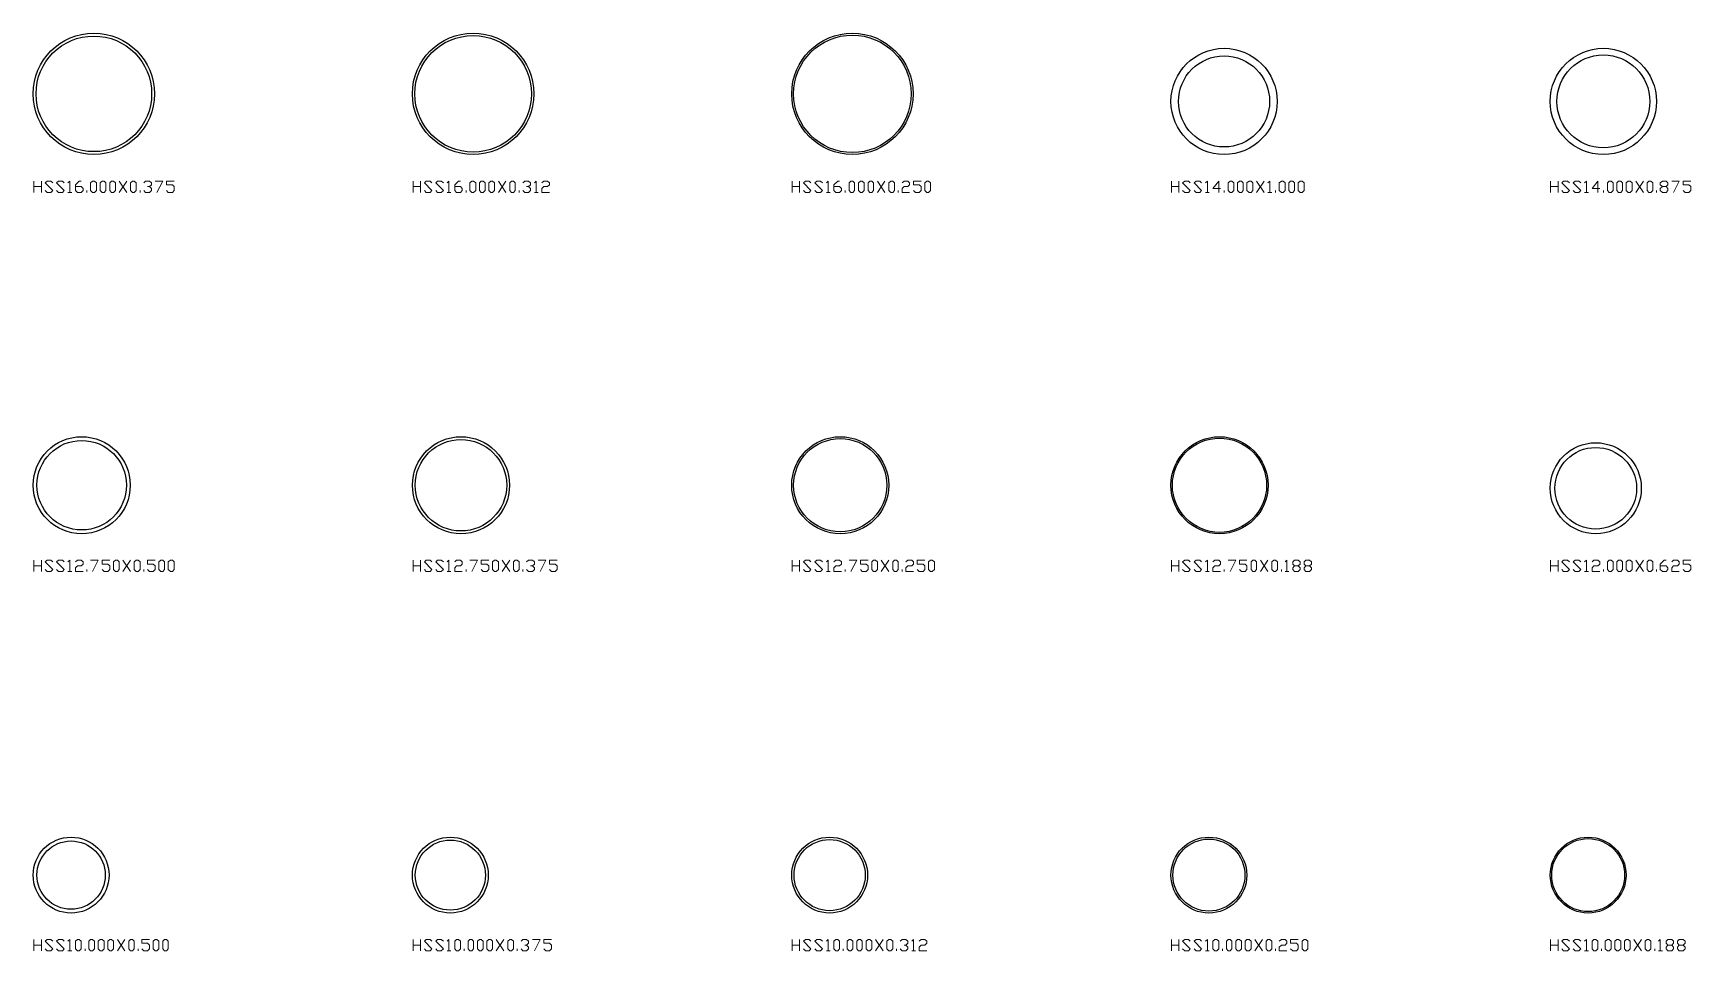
# Model space of a CAD drawing. Header units: inches. Extents: x 0 to 972, y -455 to 28.
# Drawn here: x 250 to 468.5, y -205 to -84 of the extents above; entities that cross this region are included whole.
import ezdxf

# ---------------------------------------------------------------- set-up
doc = ezdxf.new("R2010")
doc.units = ezdxf.units.IN
doc.header["$MEASUREMENT"] = 0
doc.layers.add('AISC_STEEL', color=7, linetype='Continuous')

msp = doc.modelspace()

# ---------------------------------------------------------------- linework, layer by layer
at = {"color": 3, "lineweight": 0}
for p, q in [((250.09, -104.99), (250.09, -103.5)), ((250.09, -104.23), (251.09, -104.23)), ((251.09, -103.5), (251.09, -104.99)), ((257.08, -104.99), (257.08, -104.73)), ((261.33, -104.99), (262.33, -103.5)), ((261.33, -103.5), (262.33, -104.99)), ((264.1, -104.99), (264.1, -104.73)), ((300.09, -104.99), (300.09, -103.5)), ((300.09, -104.23), (301.08, -104.23)), ((301.08, -103.5), (301.08, -104.99)), ((307.07, -104.99), (307.07, -104.73)), ((311.33, -104.99), (312.33, -103.5)), ((311.33, -103.5), (312.33, -104.99)), ((314.06, -104.99), (314.06, -104.73)), ((350.05, -104.99), (350.05, -103.5)), ((350.05, -104.23), (351.05, -104.23)), ((351.05, -103.5), (351.05, -104.99)), ((357.07, -104.99), (357.07, -104.73)), ((361.29, -104.99), (362.29, -103.5)), ((361.29, -103.5), (362.29, -104.99)), ((364.05, -104.99), (364.05, -104.73)), ((400.05, -104.99), (400.05, -103.5)), ((400.05, -104.23), (401.04, -104.23)), ((401.04, -103.5), (401.04, -104.99)), ((407.03, -104.99), (407.03, -104.73)), ((411.29, -104.99), (412.29, -103.5)), ((411.29, -103.5), (412.29, -104.99)), ((413.78, -104.99), (413.78, -104.73)), ((450.04, -104.99), (450.04, -103.5)), ((450.04, -104.23), (451.04, -104.23)), ((451.04, -103.5), (451.04, -104.99)), ((457.03, -104.99), (457.03, -104.73)), ((461.28, -104.99), (462.28, -103.5)), ((461.28, -103.5), (462.28, -104.99)), ((464.01, -104.99), (464.01, -104.73)), ((464.78, -104.23), (465.28, -104.23)), ((254.58, -104.99), (255.08, -104.99)), ((304.58, -104.99), (305.08, -104.99)), ((316.09, -104.99), (316.59, -104.99)), ((354.57, -104.99), (355.07, -104.99)), ((404.54, -104.99), (405.04, -104.99)), ((412.79, -104.99), (413.28, -104.99)), ((454.53, -104.99), (455.03, -104.99)), ((250.09, -154.99), (250.09, -153.49)), ((250.09, -154.22), (251.09, -154.22)), ((251.09, -153.49), (251.09, -154.99)), ((254.58, -154.99), (255.08, -154.99)), ((257.08, -154.99), (257.08, -154.72)), ((261.83, -154.99), (262.83, -153.49)), ((261.83, -153.49), (262.83, -154.99)), ((264.59, -154.99), (264.59, -154.72)), ((300.09, -154.99), (300.09, -153.49)), ((300.09, -154.22), (301.08, -154.22)), ((301.08, -153.49), (301.08, -154.99)), ((304.58, -154.99), (305.08, -154.99)), ((307.07, -154.99), (307.07, -154.72)), ((311.83, -154.99), (312.83, -153.49)), ((311.83, -153.49), (312.83, -154.99)), ((314.56, -154.99), (314.56, -154.72)), ((350.05, -154.99), (350.05, -153.49)), ((350.05, -154.22), (351.05, -154.22)), ((351.05, -153.49), (351.05, -154.99)), ((354.57, -154.99), (355.07, -154.99)), ((357.07, -154.99), (357.07, -154.72)), ((361.79, -154.99), (362.79, -153.49)), ((361.79, -153.49), (362.79, -154.99)), ((364.55, -154.99), (364.55, -154.72)), ((400.05, -154.99), (400.05, -153.49)), ((400.05, -154.22), (401.04, -154.22)), ((401.04, -153.49), (401.04, -154.99)), ((404.54, -154.99), (405.04, -154.99)), ((407.03, -154.99), (407.03, -154.72)), ((411.79, -154.99), (412.79, -153.49)), ((411.79, -153.49), (412.79, -154.99)), ((414.55, -154.99), (414.55, -154.72)), ((415.05, -154.99), (415.55, -154.99)), ((416.28, -154.22), (416.78, -154.22)), ((417.78, -154.22), (418.27, -154.22)), ((450.04, -154.99), (450.04, -153.49)), ((450.04, -154.22), (451.04, -154.22)), ((451.04, -153.49), (451.04, -154.99)), ((454.53, -154.99), (455.03, -154.99)), ((457.03, -154.99), (457.03, -154.72)), ((461.28, -154.99), (462.28, -153.49)), ((461.28, -153.49), (462.28, -154.99)), ((464.01, -154.99), (464.01, -154.72)), ((250.09, -204.98), (250.09, -203.49)), ((250.09, -204.22), (251.09, -204.22)), ((251.09, -203.49), (251.09, -204.98)), ((254.58, -204.98), (255.08, -204.98)), ((256.84, -204.98), (256.84, -204.72)), ((261.1, -204.98), (262.1, -203.49)), ((261.1, -203.49), (262.1, -204.98)), ((263.83, -204.98), (263.83, -204.72)), ((300.09, -204.98), (300.09, -203.49)), ((300.09, -204.22), (301.08, -204.22)), ((301.08, -203.49), (301.08, -204.98)), ((304.58, -204.98), (305.08, -204.98)), ((306.84, -204.98), (306.84, -204.72)), ((311.06, -204.98), (312.06, -203.49)), ((311.06, -203.49), (312.06, -204.98)), ((313.83, -204.98), (313.83, -204.72)), ((350.05, -204.98), (350.05, -203.49)), ((350.05, -204.22), (351.05, -204.22)), ((351.05, -203.49), (351.05, -204.98)), ((354.57, -204.98), (355.07, -204.98)), ((356.8, -204.98), (356.8, -204.72)), ((361.06, -204.98), (362.06, -203.49)), ((361.06, -203.49), (362.06, -204.98)), ((363.82, -204.98), (363.82, -204.72)), ((365.82, -204.98), (366.32, -204.98)), ((400.05, -204.98), (400.05, -203.49)), ((400.05, -204.22), (401.04, -204.22)), ((401.04, -203.49), (401.04, -204.98)), ((404.54, -204.98), (405.04, -204.98)), ((406.8, -204.98), (406.8, -204.72)), ((411.06, -204.98), (412.05, -203.49)), ((411.06, -203.49), (412.05, -204.98)), ((413.78, -204.98), (413.78, -204.72)), ((450.04, -204.98), (450.04, -203.49)), ((450.04, -204.22), (451.04, -204.22)), ((451.04, -203.49), (451.04, -204.98)), ((454.53, -204.98), (455.03, -204.98)), ((456.76, -204.98), (456.76, -204.72)), ((461.02, -204.98), (462.02, -203.49)), ((461.02, -203.49), (462.02, -204.98)), ((463.78, -204.98), (463.78, -204.72)), ((464.28, -204.98), (464.78, -204.98)), ((465.51, -204.22), (466.01, -204.22)), ((467.01, -204.22), (467.54, -204.22))]:
    msp.add_line(p, q, dxfattribs=at)
for points in [[(251.59, -104.73), (251.85, -104.99), (252.35, -104.99), (252.59, -104.73), (251.59, -103.73), (251.85, -103.5), (252.35, -103.5), (252.59, -103.73)], [(253.08, -104.73), (253.35, -104.99), (253.85, -104.99), (254.08, -104.73), (253.08, -103.73), (253.35, -103.5), (253.85, -103.5), (254.08, -103.73)], [(254.58, -103.73), (254.85, -103.5), (254.85, -104.99)], [(255.58, -104.23), (256.34, -104.23), (256.58, -104.49), (256.58, -104.73), (256.34, -104.99), (255.85, -104.99), (255.58, -104.73), (255.58, -103.99), (256.08, -103.5), (256.34, -103.5)], [(264.59, -103.73), (264.83, -103.5), (265.33, -103.5), (265.59, -103.73), (265.59, -103.99), (265.33, -104.23)], [(265.09, -104.23), (265.33, -104.23), (265.59, -104.49), (265.59, -104.73), (265.33, -104.99), (264.83, -104.99), (264.59, -104.73)], [(266.09, -103.5), (267.09, -103.5), (266.32, -104.99)], [(267.59, -104.73), (267.82, -104.99), (268.35, -104.99), (268.59, -104.73), (268.59, -104.23), (268.35, -103.99), (267.59, -103.99), (267.59, -103.5), (268.59, -103.5)], [(301.58, -104.73), (301.82, -104.99), (302.32, -104.99), (302.58, -104.73), (301.58, -103.73), (301.82, -103.5), (302.32, -103.5), (302.58, -103.73)], [(303.08, -104.73), (303.31, -104.99), (303.81, -104.99), (304.08, -104.73), (303.08, -103.73), (303.31, -103.5), (303.81, -103.5), (304.08, -103.73)], [(304.58, -103.73), (304.81, -103.5), (304.81, -104.99)], [(305.58, -104.23), (306.34, -104.23), (306.57, -104.49), (306.57, -104.73), (306.34, -104.99), (305.81, -104.99), (305.58, -104.73), (305.58, -103.99), (306.07, -103.5), (306.34, -103.5)], [(314.56, -103.73), (314.82, -103.5), (315.32, -103.5), (315.55, -103.73), (315.55, -103.99), (315.32, -104.23)], [(315.06, -104.23), (315.32, -104.23), (315.55, -104.49), (315.55, -104.73), (315.32, -104.99), (314.82, -104.99), (314.56, -104.73)], [(316.09, -103.73), (316.32, -103.5), (316.32, -104.99)], [(317.08, -103.73), (317.32, -103.5), (317.82, -103.5), (318.08, -103.73), (318.08, -103.99), (317.82, -104.23), (317.32, -104.23), (317.08, -104.49), (317.08, -104.99), (318.08, -104.99)], [(351.55, -104.73), (351.81, -104.99), (352.31, -104.99), (352.54, -104.73), (351.55, -103.73), (351.81, -103.5), (352.31, -103.5), (352.54, -103.73)], [(353.04, -104.73), (353.31, -104.99), (353.81, -104.99), (354.07, -104.73), (353.04, -103.73), (353.31, -103.5), (353.81, -103.5), (354.07, -103.73)], [(354.57, -103.73), (354.81, -103.5), (354.81, -104.99)], [(355.57, -104.23), (356.3, -104.23), (356.57, -104.49), (356.57, -104.73), (356.3, -104.99), (355.8, -104.99), (355.57, -104.73), (355.57, -103.99), (356.07, -103.5), (356.3, -103.5)], [(364.55, -103.73), (364.82, -103.5), (365.32, -103.5), (365.55, -103.73), (365.55, -103.99), (365.32, -104.23), (364.82, -104.23), (364.55, -104.49), (364.55, -104.99), (365.55, -104.99)], [(366.05, -104.73), (366.32, -104.99), (366.81, -104.99), (367.05, -104.73), (367.05, -104.23), (366.81, -103.99), (366.05, -103.99), (366.05, -103.5), (367.05, -103.5)], [(401.54, -104.73), (401.81, -104.99), (402.31, -104.99), (402.54, -104.73), (401.54, -103.73), (401.81, -103.5), (402.31, -103.5), (402.54, -103.73)], [(403.04, -104.73), (403.31, -104.99), (403.8, -104.99), (404.04, -104.73), (403.04, -103.73), (403.31, -103.5), (403.8, -103.5), (404.04, -103.73)], [(404.54, -103.73), (404.8, -103.5), (404.8, -104.99)], [(406.53, -104.49), (405.53, -104.49), (406.3, -103.5), (406.3, -104.99)], [(412.79, -103.73), (413.05, -103.5), (413.05, -104.99)], [(451.54, -104.73), (451.77, -104.99), (452.27, -104.99), (452.54, -104.73), (451.54, -103.73), (451.77, -103.5), (452.27, -103.5), (452.54, -103.73)], [(453.04, -104.73), (453.27, -104.99), (453.77, -104.99), (454.03, -104.73), (453.04, -103.73), (453.27, -103.5), (453.77, -103.5), (454.03, -103.73)], [(454.53, -103.73), (454.77, -103.5), (454.77, -104.99)], [(456.53, -104.49), (455.53, -104.49), (456.26, -103.5), (456.26, -104.99)], [(466.01, -103.5), (467.01, -103.5), (466.27, -104.99)], [(467.54, -104.73), (467.77, -104.99), (468.27, -104.99), (468.54, -104.73), (468.54, -104.23), (468.27, -103.99), (467.54, -103.99), (467.54, -103.5), (468.54, -103.5)], [(251.59, -154.72), (251.85, -154.99), (252.35, -154.99), (252.59, -154.72), (251.59, -153.72), (251.85, -153.49), (252.35, -153.49), (252.59, -153.72)], [(253.08, -154.72), (253.35, -154.99), (253.85, -154.99), (254.08, -154.72), (253.08, -153.72), (253.35, -153.49), (253.85, -153.49), (254.08, -153.72)], [(254.58, -153.72), (254.85, -153.49), (254.85, -154.99)], [(255.58, -153.72), (255.85, -153.49), (256.34, -153.49), (256.58, -153.72), (256.58, -153.99), (256.34, -154.22), (255.85, -154.22), (255.58, -154.49), (255.58, -154.99), (256.58, -154.99)], [(257.58, -153.49), (258.57, -153.49), (257.84, -154.99)], [(259.11, -154.72), (259.34, -154.99), (259.84, -154.99), (260.1, -154.72), (260.1, -154.22), (259.84, -153.99), (259.11, -153.99), (259.11, -153.49), (260.1, -153.49)], [(265.09, -154.72), (265.33, -154.99), (265.82, -154.99), (266.09, -154.72), (266.09, -154.22), (265.82, -153.99), (265.09, -153.99), (265.09, -153.49), (266.09, -153.49)], [(301.58, -154.72), (301.82, -154.99), (302.32, -154.99), (302.58, -154.72), (301.58, -153.72), (301.82, -153.49), (302.32, -153.49), (302.58, -153.72)], [(303.08, -154.72), (303.31, -154.99), (303.81, -154.99), (304.08, -154.72), (303.08, -153.72), (303.31, -153.49), (303.81, -153.49), (304.08, -153.72)], [(304.58, -153.72), (304.81, -153.49), (304.81, -154.99)], [(305.58, -153.72), (305.81, -153.49), (306.34, -153.49), (306.57, -153.72), (306.57, -153.99), (306.34, -154.22), (305.81, -154.22), (305.58, -154.49), (305.58, -154.99), (306.57, -154.99)], [(307.57, -153.49), (308.57, -153.49), (307.84, -154.99)], [(309.07, -154.72), (309.33, -154.99), (309.83, -154.99), (310.07, -154.72), (310.07, -154.22), (309.83, -153.99), (309.07, -153.99), (309.07, -153.49), (310.07, -153.49)], [(315.06, -153.72), (315.32, -153.49), (315.82, -153.49), (316.09, -153.72), (316.09, -153.99), (315.82, -154.22)], [(315.55, -154.22), (315.82, -154.22), (316.09, -154.49), (316.09, -154.72), (315.82, -154.99), (315.32, -154.99), (315.06, -154.72)], [(316.59, -153.49), (317.58, -153.49), (316.82, -154.99)], [(318.08, -154.72), (318.32, -154.99), (318.81, -154.99), (319.08, -154.72), (319.08, -154.22), (318.81, -153.99), (318.08, -153.99), (318.08, -153.49), (319.08, -153.49)], [(351.55, -154.72), (351.81, -154.99), (352.31, -154.99), (352.54, -154.72), (351.55, -153.72), (351.81, -153.49), (352.31, -153.49), (352.54, -153.72)], [(353.04, -154.72), (353.31, -154.99), (353.81, -154.99), (354.07, -154.72), (353.04, -153.72), (353.31, -153.49), (353.81, -153.49), (354.07, -153.72)], [(354.57, -153.72), (354.81, -153.49), (354.81, -154.99)], [(355.57, -153.72), (355.8, -153.49), (356.3, -153.49), (356.57, -153.72), (356.57, -153.99), (356.3, -154.22), (355.8, -154.22), (355.57, -154.49), (355.57, -154.99), (356.57, -154.99)], [(357.57, -153.49), (358.57, -153.49), (357.8, -154.99)], [(359.06, -154.72), (359.3, -154.99), (359.8, -154.99), (360.06, -154.72), (360.06, -154.22), (359.8, -153.99), (359.06, -153.99), (359.06, -153.49), (360.06, -153.49)], [(365.05, -153.72), (365.32, -153.49), (365.82, -153.49), (366.05, -153.72), (366.05, -153.99), (365.82, -154.22), (365.32, -154.22), (365.05, -154.49), (365.05, -154.99), (366.05, -154.99)], [(366.55, -154.72), (366.81, -154.99), (367.31, -154.99), (367.55, -154.72), (367.55, -154.22), (367.31, -153.99), (366.55, -153.99), (366.55, -153.49), (367.55, -153.49)], [(401.54, -154.72), (401.81, -154.99), (402.31, -154.99), (402.54, -154.72), (401.54, -153.72), (401.81, -153.49), (402.31, -153.49), (402.54, -153.72)], [(403.04, -154.72), (403.31, -154.99), (403.8, -154.99), (404.04, -154.72), (403.04, -153.72), (403.31, -153.49), (403.8, -153.49), (404.04, -153.72)], [(404.54, -153.72), (404.8, -153.49), (404.8, -154.99)], [(405.53, -153.72), (405.8, -153.49), (406.3, -153.49), (406.53, -153.72), (406.53, -153.99), (406.3, -154.22), (405.8, -154.22), (405.53, -154.49), (405.53, -154.99), (406.53, -154.99)], [(407.53, -153.49), (408.53, -153.49), (407.8, -154.99)], [(409.03, -154.72), (409.29, -154.99), (409.79, -154.99), (410.02, -154.72), (410.02, -154.22), (409.79, -153.99), (409.03, -153.99), (409.03, -153.49), (410.02, -153.49)], [(415.05, -153.72), (415.28, -153.49), (415.28, -154.99)], [(451.54, -154.72), (451.77, -154.99), (452.27, -154.99), (452.54, -154.72), (451.54, -153.72), (451.77, -153.49), (452.27, -153.49), (452.54, -153.72)], [(453.04, -154.72), (453.27, -154.99), (453.77, -154.99), (454.03, -154.72), (453.04, -153.72), (453.27, -153.49), (453.77, -153.49), (454.03, -153.72)], [(454.53, -153.72), (454.77, -153.49), (454.77, -154.99)], [(455.53, -153.72), (455.76, -153.49), (456.26, -153.49), (456.53, -153.72), (456.53, -153.99), (456.26, -154.22), (455.76, -154.22), (455.53, -154.49), (455.53, -154.99), (456.53, -154.99)], [(464.51, -154.22), (465.28, -154.22), (465.51, -154.49), (465.51, -154.72), (465.28, -154.99), (464.78, -154.99), (464.51, -154.72), (464.51, -153.99), (465.01, -153.49), (465.28, -153.49)], [(466.01, -153.72), (466.27, -153.49), (466.77, -153.49), (467.01, -153.72), (467.01, -153.99), (466.77, -154.22), (466.27, -154.22), (466.01, -154.49), (466.01, -154.99), (467.01, -154.99)], [(467.54, -154.72), (467.77, -154.99), (468.27, -154.99), (468.54, -154.72), (468.54, -154.22), (468.27, -153.99), (467.54, -153.99), (467.54, -153.49), (468.54, -153.49)], [(251.59, -204.72), (251.85, -204.98), (252.35, -204.98), (252.59, -204.72), (251.59, -203.72), (251.85, -203.49), (252.35, -203.49), (252.59, -203.72)], [(253.08, -204.72), (253.35, -204.98), (253.85, -204.98), (254.08, -204.72), (253.08, -203.72), (253.35, -203.49), (253.85, -203.49), (254.08, -203.72)], [(254.58, -203.72), (254.85, -203.49), (254.85, -204.98)], [(264.33, -204.72), (264.59, -204.98), (265.09, -204.98), (265.33, -204.72), (265.33, -204.22), (265.09, -203.99), (264.33, -203.99), (264.33, -203.49), (265.33, -203.49)], [(301.58, -204.72), (301.82, -204.98), (302.32, -204.98), (302.58, -204.72), (301.58, -203.72), (301.82, -203.49), (302.32, -203.49), (302.58, -203.72)], [(303.08, -204.72), (303.31, -204.98), (303.81, -204.98), (304.08, -204.72), (303.08, -203.72), (303.31, -203.49), (303.81, -203.49), (304.08, -203.72)], [(304.58, -203.72), (304.81, -203.49), (304.81, -204.98)], [(314.32, -203.72), (314.56, -203.49), (315.06, -203.49), (315.32, -203.72), (315.32, -203.99), (315.06, -204.22)], [(314.82, -204.22), (315.06, -204.22), (315.32, -204.49), (315.32, -204.72), (315.06, -204.98), (314.56, -204.98), (314.32, -204.72)], [(315.82, -203.49), (316.82, -203.49), (316.09, -204.98)], [(317.32, -204.72), (317.58, -204.98), (318.08, -204.98), (318.32, -204.72), (318.32, -204.22), (318.08, -203.99), (317.32, -203.99), (317.32, -203.49), (318.32, -203.49)], [(351.55, -204.72), (351.81, -204.98), (352.31, -204.98), (352.54, -204.72), (351.55, -203.72), (351.81, -203.49), (352.31, -203.49), (352.54, -203.72)], [(353.04, -204.72), (353.31, -204.98), (353.81, -204.98), (354.07, -204.72), (353.04, -203.72), (353.31, -203.49), (353.81, -203.49), (354.07, -203.72)], [(354.57, -203.72), (354.81, -203.49), (354.81, -204.98)], [(364.32, -203.72), (364.55, -203.49), (365.05, -203.49), (365.32, -203.72), (365.32, -203.99), (365.05, -204.22)], [(364.82, -204.22), (365.05, -204.22), (365.32, -204.49), (365.32, -204.72), (365.05, -204.98), (364.55, -204.98), (364.32, -204.72)], [(365.82, -203.72), (366.05, -203.49), (366.05, -204.98)], [(366.81, -203.72), (367.05, -203.49), (367.55, -203.49), (367.81, -203.72), (367.81, -203.99), (367.55, -204.22), (367.05, -204.22), (366.81, -204.49), (366.81, -204.98), (367.81, -204.98)], [(401.54, -204.72), (401.81, -204.98), (402.31, -204.98), (402.54, -204.72), (401.54, -203.72), (401.81, -203.49), (402.31, -203.49), (402.54, -203.72)], [(403.04, -204.72), (403.31, -204.98), (403.8, -204.98), (404.04, -204.72), (403.04, -203.72), (403.31, -203.49), (403.8, -203.49), (404.04, -203.72)], [(404.54, -203.72), (404.8, -203.49), (404.8, -204.98)], [(414.28, -203.72), (414.55, -203.49), (415.05, -203.49), (415.28, -203.72), (415.28, -203.99), (415.05, -204.22), (414.55, -204.22), (414.28, -204.49), (414.28, -204.98), (415.28, -204.98)], [(415.78, -204.72), (416.05, -204.98), (416.54, -204.98), (416.78, -204.72), (416.78, -204.22), (416.54, -203.99), (415.78, -203.99), (415.78, -203.49), (416.78, -203.49)], [(451.54, -204.72), (451.77, -204.98), (452.27, -204.98), (452.54, -204.72), (451.54, -203.72), (451.77, -203.49), (452.27, -203.49), (452.54, -203.72)], [(453.04, -204.72), (453.27, -204.98), (453.77, -204.98), (454.03, -204.72), (453.04, -203.72), (453.27, -203.49), (453.77, -203.49), (454.03, -203.72)], [(454.53, -203.72), (454.77, -203.49), (454.77, -204.98)], [(464.28, -203.72), (464.51, -203.49), (464.51, -204.98)]]:
    msp.add_lwpolyline(points, dxfattribs=at)
for points in [[(257.84, -104.99), (257.84, -104.99), (258.07, -104.99), (258.34, -104.73), (258.34, -103.73), (258.07, -103.5), (257.84, -103.5), (257.58, -103.73), (257.58, -104.73)], [(259.11, -104.99), (259.11, -104.99), (259.34, -104.99), (259.6, -104.73), (259.6, -103.73), (259.34, -103.5), (259.11, -103.5), (258.84, -103.73), (258.84, -104.73)], [(260.34, -104.99), (260.34, -104.99), (260.6, -104.99), (260.84, -104.73), (260.84, -103.73), (260.6, -103.5), (260.34, -103.5), (260.1, -103.73), (260.1, -104.73)], [(263.1, -104.99), (263.1, -104.99), (263.33, -104.99), (263.6, -104.73), (263.6, -103.73), (263.33, -103.5), (263.1, -103.5), (262.83, -103.73), (262.83, -104.73)], [(307.84, -104.99), (307.84, -104.99), (308.07, -104.99), (308.34, -104.73), (308.34, -103.73), (308.07, -103.5), (307.84, -103.5), (307.57, -103.73), (307.57, -104.73)], [(309.07, -104.99), (309.07, -104.99), (309.33, -104.99), (309.57, -104.73), (309.57, -103.73), (309.33, -103.5), (309.07, -103.5), (308.84, -103.73), (308.84, -104.73)], [(310.33, -104.99), (310.33, -104.99), (310.57, -104.99), (310.83, -104.73), (310.83, -103.73), (310.57, -103.5), (310.33, -103.5), (310.07, -103.73), (310.07, -104.73)], [(313.06, -104.99), (313.06, -104.99), (313.33, -104.99), (313.56, -104.73), (313.56, -103.73), (313.33, -103.5), (313.06, -103.5), (312.83, -103.73), (312.83, -104.73)], [(357.8, -104.99), (357.8, -104.99), (358.07, -104.99), (358.3, -104.73), (358.3, -103.73), (358.07, -103.5), (357.8, -103.5), (357.57, -103.73), (357.57, -104.73)], [(359.06, -104.99), (359.06, -104.99), (359.3, -104.99), (359.56, -104.73), (359.56, -103.73), (359.3, -103.5), (359.06, -103.5), (358.8, -103.73), (358.8, -104.73)], [(360.29, -104.99), (360.29, -104.99), (360.56, -104.99), (360.79, -104.73), (360.79, -103.73), (360.56, -103.5), (360.29, -103.5), (360.06, -103.73), (360.06, -104.73)], [(363.06, -104.99), (363.06, -104.99), (363.32, -104.99), (363.55, -104.73), (363.55, -103.73), (363.32, -103.5), (363.06, -103.5), (362.79, -103.73), (362.79, -104.73)], [(367.81, -104.99), (367.81, -104.99), (368.05, -104.99), (368.31, -104.73), (368.31, -103.73), (368.05, -103.5), (367.81, -103.5), (367.55, -103.73), (367.55, -104.73)], [(407.8, -104.99), (407.8, -104.99), (408.03, -104.99), (408.3, -104.73), (408.3, -103.73), (408.03, -103.5), (407.8, -103.5), (407.53, -103.73), (407.53, -104.73)], [(409.03, -104.99), (409.03, -104.99), (409.29, -104.99), (409.53, -104.73), (409.53, -103.73), (409.29, -103.5), (409.03, -103.5), (408.79, -103.73), (408.79, -104.73)], [(410.29, -104.99), (410.29, -104.99), (410.56, -104.99), (410.79, -104.73), (410.79, -103.73), (410.56, -103.5), (410.29, -103.5), (410.02, -103.73), (410.02, -104.73)], [(414.55, -104.99), (414.55, -104.99), (414.78, -104.99), (415.05, -104.73), (415.05, -103.73), (414.78, -103.5), (414.55, -103.5), (414.28, -103.73), (414.28, -104.73)], [(415.78, -104.99), (415.78, -104.99), (416.05, -104.99), (416.28, -104.73), (416.28, -103.73), (416.05, -103.5), (415.78, -103.5), (415.55, -103.73), (415.55, -104.73)], [(417.04, -104.99), (417.04, -104.99), (417.28, -104.99), (417.54, -104.73), (417.54, -103.73), (417.28, -103.5), (417.04, -103.5), (416.78, -103.73), (416.78, -104.73)], [(457.79, -104.99), (457.79, -104.99), (458.02, -104.99), (458.29, -104.73), (458.29, -103.73), (458.02, -103.5), (457.79, -103.5), (457.53, -103.73), (457.53, -104.73)], [(459.02, -104.99), (459.02, -104.99), (459.29, -104.99), (459.52, -104.73), (459.52, -103.73), (459.29, -103.5), (459.02, -103.5), (458.79, -103.73), (458.79, -104.73)], [(460.29, -104.99), (460.29, -104.99), (460.52, -104.99), (460.79, -104.73), (460.79, -103.73), (460.52, -103.5), (460.29, -103.5), (460.02, -103.73), (460.02, -104.73)], [(463.01, -104.99), (463.01, -104.99), (463.28, -104.99), (463.51, -104.73), (463.51, -103.73), (463.28, -103.5), (463.01, -103.5), (462.78, -103.73), (462.78, -104.73)], [(465.28, -104.23), (465.51, -104.49), (465.51, -104.73), (465.28, -104.99), (464.78, -104.99), (464.51, -104.73), (464.51, -104.49), (464.78, -104.23), (464.51, -103.99), (464.51, -103.73), (464.78, -103.5), (465.28, -103.5), (465.51, -103.73), (465.51, -103.99)], [(260.84, -154.99), (260.84, -154.99), (261.1, -154.99), (261.33, -154.72), (261.33, -153.72), (261.1, -153.49), (260.84, -153.49), (260.6, -153.72), (260.6, -154.72)], [(263.6, -154.99), (263.6, -154.99), (263.83, -154.99), (264.1, -154.72), (264.1, -153.72), (263.83, -153.49), (263.6, -153.49), (263.33, -153.72), (263.33, -154.72)], [(266.82, -154.99), (266.82, -154.99), (267.09, -154.99), (267.32, -154.72), (267.32, -153.72), (267.09, -153.49), (266.82, -153.49), (266.59, -153.72), (266.59, -154.72)], [(268.09, -154.99), (268.09, -154.99), (268.35, -154.99), (268.59, -154.72), (268.59, -153.72), (268.35, -153.49), (268.09, -153.49), (267.82, -153.72), (267.82, -154.72)], [(310.83, -154.99), (310.83, -154.99), (311.06, -154.99), (311.33, -154.72), (311.33, -153.72), (311.06, -153.49), (310.83, -153.49), (310.57, -153.72), (310.57, -154.72)], [(313.56, -154.99), (313.56, -154.99), (313.83, -154.99), (314.06, -154.72), (314.06, -153.72), (313.83, -153.49), (313.56, -153.49), (313.33, -153.72), (313.33, -154.72)], [(360.79, -154.99), (360.79, -154.99), (361.06, -154.99), (361.29, -154.72), (361.29, -153.72), (361.06, -153.49), (360.79, -153.49), (360.56, -153.72), (360.56, -154.72)], [(363.55, -154.99), (363.55, -154.99), (363.82, -154.99), (364.05, -154.72), (364.05, -153.72), (363.82, -153.49), (363.55, -153.49), (363.32, -153.72), (363.32, -154.72)], [(368.31, -154.99), (368.31, -154.99), (368.54, -154.99), (368.81, -154.72), (368.81, -153.72), (368.54, -153.49), (368.31, -153.49), (368.05, -153.72), (368.05, -154.72)], [(410.79, -154.99), (410.79, -154.99), (411.06, -154.99), (411.29, -154.72), (411.29, -153.72), (411.06, -153.49), (410.79, -153.49), (410.56, -153.72), (410.56, -154.72)], [(413.55, -154.99), (413.55, -154.99), (413.78, -154.99), (414.05, -154.72), (414.05, -153.72), (413.78, -153.49), (413.55, -153.49), (413.28, -153.72), (413.28, -154.72)], [(416.78, -154.22), (417.04, -154.49), (417.04, -154.72), (416.78, -154.99), (416.28, -154.99), (416.05, -154.72), (416.05, -154.49), (416.28, -154.22), (416.05, -153.99), (416.05, -153.72), (416.28, -153.49), (416.78, -153.49), (417.04, -153.72), (417.04, -153.99)], [(418.27, -154.22), (418.54, -154.49), (418.54, -154.72), (418.27, -154.99), (417.78, -154.99), (417.54, -154.72), (417.54, -154.49), (417.78, -154.22), (417.54, -153.99), (417.54, -153.72), (417.78, -153.49), (418.27, -153.49), (418.54, -153.72), (418.54, -153.99)], [(457.79, -154.99), (457.79, -154.99), (458.02, -154.99), (458.29, -154.72), (458.29, -153.72), (458.02, -153.49), (457.79, -153.49), (457.53, -153.72), (457.53, -154.72)], [(459.02, -154.99), (459.02, -154.99), (459.29, -154.99), (459.52, -154.72), (459.52, -153.72), (459.29, -153.49), (459.02, -153.49), (458.79, -153.72), (458.79, -154.72)], [(460.29, -154.99), (460.29, -154.99), (460.52, -154.99), (460.79, -154.72), (460.79, -153.72), (460.52, -153.49), (460.29, -153.49), (460.02, -153.72), (460.02, -154.72)], [(463.01, -154.99), (463.01, -154.99), (463.28, -154.99), (463.51, -154.72), (463.51, -153.72), (463.28, -153.49), (463.01, -153.49), (462.78, -153.72), (462.78, -154.72)], [(255.85, -204.98), (255.85, -204.98), (256.08, -204.98), (256.34, -204.72), (256.34, -203.72), (256.08, -203.49), (255.85, -203.49), (255.58, -203.72), (255.58, -204.72)], [(257.58, -204.98), (257.58, -204.98), (257.84, -204.98), (258.07, -204.72), (258.07, -203.72), (257.84, -203.49), (257.58, -203.49), (257.34, -203.72), (257.34, -204.72)], [(258.84, -204.98), (258.84, -204.98), (259.11, -204.98), (259.34, -204.72), (259.34, -203.72), (259.11, -203.49), (258.84, -203.49), (258.57, -203.72), (258.57, -204.72)], [(260.1, -204.98), (260.1, -204.98), (260.34, -204.98), (260.6, -204.72), (260.6, -203.72), (260.34, -203.49), (260.1, -203.49), (259.84, -203.72), (259.84, -204.72)], [(262.83, -204.98), (262.83, -204.98), (263.1, -204.98), (263.33, -204.72), (263.33, -203.72), (263.1, -203.49), (262.83, -203.49), (262.6, -203.72), (262.6, -204.72)], [(266.09, -204.98), (266.09, -204.98), (266.32, -204.98), (266.59, -204.72), (266.59, -203.72), (266.32, -203.49), (266.09, -203.49), (265.82, -203.72), (265.82, -204.72)], [(267.32, -204.98), (267.32, -204.98), (267.59, -204.98), (267.82, -204.72), (267.82, -203.72), (267.59, -203.49), (267.32, -203.49), (267.09, -203.72), (267.09, -204.72)], [(305.81, -204.98), (305.81, -204.98), (306.07, -204.98), (306.34, -204.72), (306.34, -203.72), (306.07, -203.49), (305.81, -203.49), (305.58, -203.72), (305.58, -204.72)], [(307.57, -204.98), (307.57, -204.98), (307.84, -204.98), (308.07, -204.72), (308.07, -203.72), (307.84, -203.49), (307.57, -203.49), (307.34, -203.72), (307.34, -204.72)], [(308.84, -204.98), (308.84, -204.98), (309.07, -204.98), (309.33, -204.72), (309.33, -203.72), (309.07, -203.49), (308.84, -203.49), (308.57, -203.72), (308.57, -204.72)], [(310.07, -204.98), (310.07, -204.98), (310.33, -204.98), (310.57, -204.72), (310.57, -203.72), (310.33, -203.49), (310.07, -203.49), (309.83, -203.72), (309.83, -204.72)], [(312.83, -204.98), (312.83, -204.98), (313.06, -204.98), (313.33, -204.72), (313.33, -203.72), (313.06, -203.49), (312.83, -203.49), (312.56, -203.72), (312.56, -204.72)], [(355.8, -204.98), (355.8, -204.98), (356.07, -204.98), (356.3, -204.72), (356.3, -203.72), (356.07, -203.49), (355.8, -203.49), (355.57, -203.72), (355.57, -204.72)], [(357.57, -204.98), (357.57, -204.98), (357.8, -204.98), (358.07, -204.72), (358.07, -203.72), (357.8, -203.49), (357.57, -203.49), (357.3, -203.72), (357.3, -204.72)], [(358.8, -204.98), (358.8, -204.98), (359.06, -204.98), (359.3, -204.72), (359.3, -203.72), (359.06, -203.49), (358.8, -203.49), (358.57, -203.72), (358.57, -204.72)], [(360.06, -204.98), (360.06, -204.98), (360.29, -204.98), (360.56, -204.72), (360.56, -203.72), (360.29, -203.49), (360.06, -203.49), (359.8, -203.72), (359.8, -204.72)], [(362.79, -204.98), (362.79, -204.98), (363.06, -204.98), (363.32, -204.72), (363.32, -203.72), (363.06, -203.49), (362.79, -203.49), (362.56, -203.72), (362.56, -204.72)], [(405.8, -204.98), (405.8, -204.98), (406.03, -204.98), (406.3, -204.72), (406.3, -203.72), (406.03, -203.49), (405.8, -203.49), (405.53, -203.72), (405.53, -204.72)], [(407.53, -204.98), (407.53, -204.98), (407.8, -204.98), (408.03, -204.72), (408.03, -203.72), (407.8, -203.49), (407.53, -203.49), (407.3, -203.72), (407.3, -204.72)], [(408.79, -204.98), (408.79, -204.98), (409.03, -204.98), (409.29, -204.72), (409.29, -203.72), (409.03, -203.49), (408.79, -203.49), (408.53, -203.72), (408.53, -204.72)], [(410.02, -204.98), (410.02, -204.98), (410.29, -204.98), (410.56, -204.72), (410.56, -203.72), (410.29, -203.49), (410.02, -203.49), (409.79, -203.72), (409.79, -204.72)], [(412.79, -204.98), (412.79, -204.98), (413.05, -204.98), (413.28, -204.72), (413.28, -203.72), (413.05, -203.49), (412.79, -203.49), (412.55, -203.72), (412.55, -204.72)], [(417.54, -204.98), (417.54, -204.98), (417.78, -204.98), (418.04, -204.72), (418.04, -203.72), (417.78, -203.49), (417.54, -203.49), (417.28, -203.72), (417.28, -204.72)], [(455.76, -204.98), (455.76, -204.98), (456.03, -204.98), (456.26, -204.72), (456.26, -203.72), (456.03, -203.49), (455.76, -203.49), (455.53, -203.72), (455.53, -204.72)], [(457.53, -204.98), (457.53, -204.98), (457.79, -204.98), (458.02, -204.72), (458.02, -203.72), (457.79, -203.49), (457.53, -203.49), (457.26, -203.72), (457.26, -204.72)], [(458.79, -204.98), (458.79, -204.98), (459.02, -204.98), (459.29, -204.72), (459.29, -203.72), (459.02, -203.49), (458.79, -203.49), (458.52, -203.72), (458.52, -204.72)], [(460.02, -204.98), (460.02, -204.98), (460.29, -204.98), (460.52, -204.72), (460.52, -203.72), (460.29, -203.49), (460.02, -203.49), (459.79, -203.72), (459.79, -204.72)], [(462.78, -204.98), (462.78, -204.98), (463.01, -204.98), (463.28, -204.72), (463.28, -203.72), (463.01, -203.49), (462.78, -203.49), (462.52, -203.72), (462.52, -204.72)], [(466.01, -204.22), (466.27, -204.49), (466.27, -204.72), (466.01, -204.98), (465.51, -204.98), (465.28, -204.72), (465.28, -204.49), (465.51, -204.22), (465.28, -203.99), (465.28, -203.72), (465.51, -203.49), (466.01, -203.49), (466.27, -203.72), (466.27, -203.99)], [(467.54, -204.22), (467.77, -204.49), (467.77, -204.72), (467.54, -204.98), (467.01, -204.98), (466.77, -204.72), (466.77, -204.49), (467.01, -204.22), (466.77, -203.99), (466.77, -203.72), (467.01, -203.49), (467.54, -203.49), (467.77, -203.72), (467.77, -203.99)]]:
    msp.add_lwpolyline(points, close=True, dxfattribs=at)
at = {"layer": 'AISC_STEEL'}
for centre, radius in [((258, -92), 8), ((258, -92), 7.62), ((308, -92), 8), ((308, -92), 7.69), ((358, -92), 8), ((358, -92), 7.75), ((407, -93), 7), ((407, -93), 6), ((457, -93), 7), ((457, -93), 6.12), ((256.4, -143.6), 6.4), ((306.4, -143.6), 6.4), ((306.4, -143.6), 6.03), ((356.4, -143.6), 6.4), ((356.4, -143.6), 6.15), ((406.4, -143.6), 6.4), ((406.4, -143.6), 6.21), ((256.4, -143.6), 5.9), ((456, -144), 6), ((456, -144), 5.38), ((255, -195), 5), ((305, -195), 5), ((355, -195), 5), ((405, -195), 5), ((455, -195), 5), ((255, -195), 4.5), ((305, -195), 4.62), ((355, -195), 4.69), ((405, -195), 4.75), ((455, -195), 4.81)]:
    msp.add_circle(centre, radius, dxfattribs=at)

doc.saveas('drawing.dxf')
